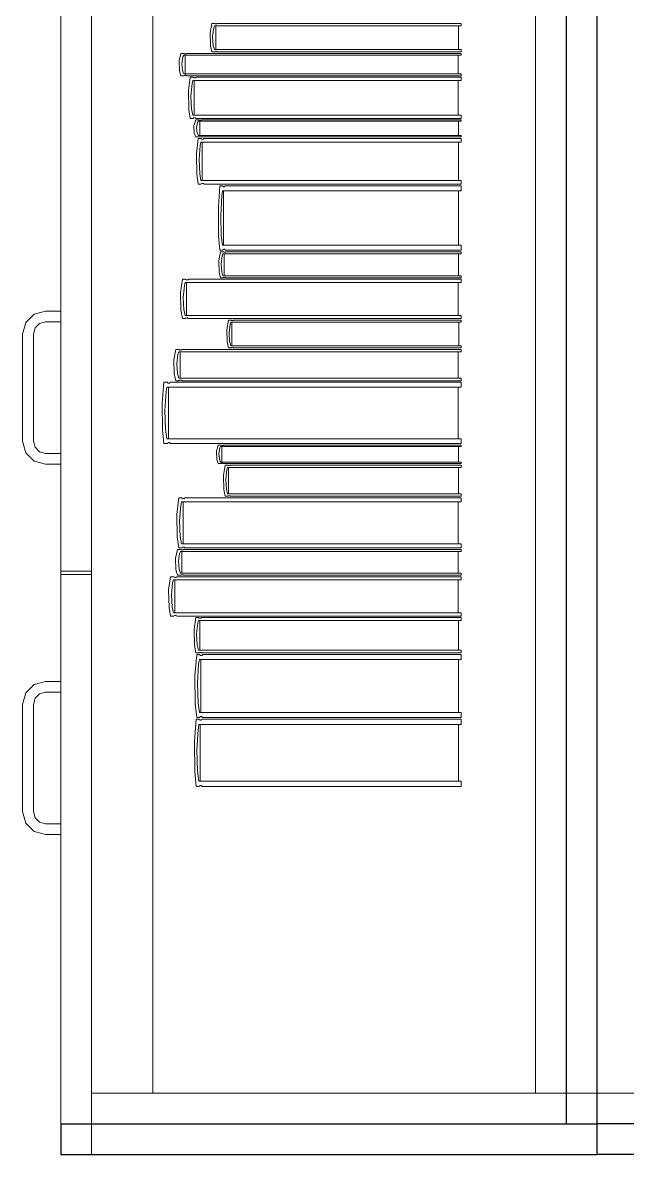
# Model space of a CAD drawing. Header units: inches. Extents: x -19 to 5698, y -728 to 92.
# Drawn here: x 110.856 to 111.251, y 33.5 to 34.24 of the extents above; entities that cross this region are included whole.
import ezdxf

# ---------------------------------------------------------------- set-up
doc = ezdxf.new("R2010")
doc.units = ezdxf.units.IN
doc.header["$MEASUREMENT"] = 0
doc.set_wipeout_variables(frame=1)
doc.linetypes.add('Wipeout_Contour', pattern=[1, 0, -1])
doc.layers.add('Interior - Mobiliario', color=7, linetype='Continuous')

msp = doc.modelspace()

# ---------------------------------------------------------------- linework, layer by layer
at = {"layer": 'Interior - Mobiliario', "color": 175, "linetype": 'Continuous', "lineweight": 13}
for p, q in [((110.90096, 33.52), (110.90096, 34.98)), ((111.21096, 34.98), (111.21096, 33.52)), ((110.90096, 33.54), (110.90096, 34.96)), ((110.94096, 34.96), (110.94096, 33.54)), ((111.19096, 33.54), (111.19096, 34.96)), ((110.88096, 34.24), (110.88096, 33.881)), ((110.90096, 34.24), (110.90096, 33.881)), ((110.97853, 34.23278), (110.97962, 34.239)), ((110.97962, 34.239), (110.98139, 34.239)), ((110.98139, 34.239), (110.98152, 34.2389)), ((110.98152, 34.2389), (110.98173, 34.23879)), ((110.98289, 34.23881), (110.9831, 34.23893)), ((110.9831, 34.23893), (110.98319, 34.239)), ((110.98319, 34.239), (111.1423, 34.239)), ((111.1423, 34.239), (111.1423, 34.23751)), ((110.97873, 34.22444), (110.97853, 34.23278)), ((110.98076, 34.23609), (110.98008, 34.23038)), ((110.98125, 34.23751), (110.98076, 34.23609)), ((111.1423, 34.23751), (110.98125, 34.23751)), ((110.98173, 34.23879), (110.98196, 34.23872)), ((110.98196, 34.23872), (110.9822, 34.23869)), ((110.98206, 34.22184), (110.98206, 34.23751)), ((110.9822, 34.23869), (110.98244, 34.23869)), ((110.98244, 34.23869), (110.98267, 34.23874)), ((110.98267, 34.23874), (110.98289, 34.23881)), ((111.14067, 34.23751), (111.14067, 34.22184)), ((110.97962, 34.22035), (110.97873, 34.22444)), ((110.98008, 34.23038), (110.9805, 34.22464)), ((110.9805, 34.22464), (110.98125, 34.22184)), ((110.95814, 34.21451), (110.95937, 34.21935)), ((110.95937, 34.21935), (110.96136, 34.21935)), ((110.96066, 34.21709), (110.95989, 34.21264)), ((110.9612, 34.21819), (110.96066, 34.21709)), ((111.1423, 34.21819), (110.9612, 34.21819)), ((110.96136, 34.21935), (110.96151, 34.21928)), ((110.96151, 34.21928), (110.96175, 34.21919)), ((110.96175, 34.21919), (110.962, 34.21914)), ((110.962, 34.21914), (110.96227, 34.21911)), ((110.96211, 34.206), (110.96211, 34.21819)), ((110.96227, 34.21911), (110.96254, 34.21911)), ((110.96254, 34.21911), (110.9628, 34.21915)), ((110.9628, 34.21915), (110.96305, 34.21921)), ((110.96305, 34.21921), (110.96328, 34.2193)), ((110.96328, 34.2193), (110.96338, 34.21935)), ((110.96338, 34.21935), (111.1423, 34.21935)), ((110.98139, 34.22035), (110.97962, 34.22035)), ((110.98125, 34.22184), (111.1423, 34.22184)), ((110.98148, 34.22043), (110.98139, 34.22035)), ((110.98168, 34.22054), (110.98148, 34.22043)), ((110.98191, 34.22062), (110.98168, 34.22054)), ((110.98214, 34.22066), (110.98191, 34.22062)), ((110.98238, 34.22066), (110.98214, 34.22066)), ((110.98262, 34.22063), (110.98238, 34.22066)), ((110.98285, 34.22056), (110.98262, 34.22063)), ((110.98306, 34.22045), (110.98285, 34.22056)), ((110.98319, 34.22035), (110.98306, 34.22045)), ((111.1423, 34.22035), (110.98319, 34.22035)), ((111.14047, 34.21819), (111.14047, 34.206)), ((111.1423, 34.22184), (111.1423, 34.22035)), ((111.1423, 34.21935), (111.1423, 34.21819)), ((110.95837, 34.20802), (110.95814, 34.21451)), ((110.95989, 34.21264), (110.96036, 34.20817)), ((110.95937, 34.20483), (110.95837, 34.20802)), ((110.96136, 34.20483), (110.95937, 34.20483)), ((110.96036, 34.20817), (110.9612, 34.206)), ((110.9612, 34.206), (111.1423, 34.206)), ((110.96146, 34.20489), (110.96136, 34.20483)), ((110.96169, 34.20498), (110.96146, 34.20489)), ((110.96194, 34.20504), (110.96169, 34.20498)), ((110.96221, 34.20507), (110.96194, 34.20504)), ((110.96248, 34.20508), (110.96221, 34.20507)), ((110.96274, 34.20505), (110.96248, 34.20508)), ((110.963, 34.20499), (110.96274, 34.20505)), ((110.96323, 34.20491), (110.963, 34.20499)), ((110.96338, 34.20483), (110.96323, 34.20491)), ((111.1423, 34.20483), (110.96338, 34.20483)), ((110.96419, 34.19485), (110.96538, 34.20383)), ((110.96538, 34.20383), (110.9673, 34.20383)), ((110.9673, 34.20383), (110.96745, 34.20369)), ((110.96745, 34.20369), (110.96768, 34.20354)), ((110.96768, 34.20354), (110.96792, 34.20343)), ((110.96792, 34.20343), (110.96818, 34.20338)), ((110.96818, 34.20338), (110.96844, 34.20339)), ((110.96844, 34.20339), (110.9687, 34.20345)), ((110.9687, 34.20345), (110.96894, 34.20357)), ((110.96894, 34.20357), (110.96916, 34.20373)), ((110.96916, 34.20373), (110.96926, 34.20383)), ((110.96926, 34.20383), (111.1423, 34.20383)), ((111.1423, 34.206), (111.1423, 34.20483)), ((111.1423, 34.20383), (111.1423, 34.20168)), ((110.96441, 34.18281), (110.96419, 34.19485)), ((110.96663, 34.19964), (110.96589, 34.19138)), ((110.96715, 34.20168), (110.96663, 34.19964)), ((111.1423, 34.20168), (110.96715, 34.20168)), ((110.96803, 34.17906), (110.96803, 34.20168)), ((110.96803, 34.20168), (111.14053, 34.20168)), ((111.14053, 34.20168), (111.14053, 34.17906)), ((110.96589, 34.19138), (110.96634, 34.18309)), ((110.96538, 34.17691), (110.96441, 34.18281)), ((110.96634, 34.18309), (110.96715, 34.17906)), ((110.9673, 34.17691), (110.96538, 34.17691)), ((110.96715, 34.17906), (111.1423, 34.17906)), ((110.9674, 34.17701), (110.9673, 34.17691)), ((110.96763, 34.17717), (110.9674, 34.17701)), ((110.96787, 34.17729), (110.96763, 34.17717)), ((110.96812, 34.17735), (110.96787, 34.17729)), ((110.96787, 34.1722), (110.96903, 34.17591)), ((111.14053, 34.17906), (110.96803, 34.17906)), ((110.96839, 34.17736), (110.96812, 34.17735)), ((110.96864, 34.17731), (110.96839, 34.17736)), ((110.96889, 34.1772), (110.96864, 34.17731)), ((110.96912, 34.17705), (110.96889, 34.1772)), ((110.96903, 34.17591), (110.97091, 34.17591)), ((110.96926, 34.17691), (110.96912, 34.17705)), ((111.1423, 34.17691), (110.96926, 34.17691)), ((110.97025, 34.17417), (110.96952, 34.17077)), ((110.97076, 34.17502), (110.97025, 34.17417)), ((111.1423, 34.17502), (110.97076, 34.17502)), ((110.97091, 34.17591), (110.97106, 34.17585)), ((110.97106, 34.17585), (110.97128, 34.17578)), ((110.97128, 34.17578), (110.97152, 34.17574)), ((110.97152, 34.17574), (110.97177, 34.17572)), ((110.97163, 34.16568), (110.97163, 34.17502)), ((110.97177, 34.17572), (110.97203, 34.17572)), ((110.97203, 34.17572), (110.97228, 34.17575)), ((110.97228, 34.17575), (110.97252, 34.1758)), ((110.97252, 34.1758), (110.97274, 34.17586)), ((110.97274, 34.17586), (110.97283, 34.17591)), ((110.97283, 34.17591), (111.1423, 34.17591)), ((111.14057, 34.17502), (111.14057, 34.16568)), ((111.1423, 34.17906), (111.1423, 34.17691)), ((111.1423, 34.17591), (111.1423, 34.17502)), ((110.96808, 34.16723), (110.96787, 34.1722)), ((110.96903, 34.16479), (110.96808, 34.16723)), ((110.96952, 34.17077), (110.96997, 34.16734)), ((110.96997, 34.16734), (110.97076, 34.16568)), ((110.97076, 34.16568), (111.1423, 34.16568)), ((110.97123, 34.1649), (110.97101, 34.16483)), ((110.97147, 34.16495), (110.97123, 34.1649)), ((110.97172, 34.16497), (110.97147, 34.16495)), ((110.97197, 34.16498), (110.97172, 34.16497)), ((110.97222, 34.16496), (110.97197, 34.16498)), ((110.97247, 34.16491), (110.97222, 34.16496)), ((110.97269, 34.16485), (110.97247, 34.16491)), ((111.1423, 34.16568), (111.1423, 34.16479)), ((110.97091, 34.16479), (110.96903, 34.16479)), ((110.96955, 34.15384), (110.9707, 34.16379)), ((110.9707, 34.16379), (110.97257, 34.16379)), ((110.97101, 34.16483), (110.97091, 34.16479)), ((110.97191, 34.15914), (110.97119, 34.14999)), ((110.97242, 34.1614), (110.97191, 34.15914)), ((111.1423, 34.1614), (110.97242, 34.1614)), ((110.97257, 34.16379), (110.97271, 34.16363)), ((110.97283, 34.16479), (110.97269, 34.16485)), ((110.97271, 34.16363), (110.97293, 34.16346)), ((111.1423, 34.16479), (110.97283, 34.16479)), ((110.97293, 34.16346), (110.97317, 34.16335)), ((110.97317, 34.16335), (110.97342, 34.16329)), ((110.97328, 34.13634), (110.97328, 34.1614)), ((110.97342, 34.16329), (110.97367, 34.1633)), ((110.97367, 34.1633), (110.97392, 34.16337)), ((110.97392, 34.16337), (110.97416, 34.16349)), ((110.97416, 34.16349), (110.97437, 34.16368)), ((110.97437, 34.16368), (110.97447, 34.16379)), ((110.97447, 34.16379), (111.1423, 34.16379)), ((111.14058, 34.1614), (111.14058, 34.13634)), ((111.1423, 34.16379), (111.1423, 34.1614)), ((110.96976, 34.1405), (110.96955, 34.15384)), ((110.97119, 34.14999), (110.97163, 34.14081)), ((110.9707, 34.13396), (110.96976, 34.1405)), ((110.97163, 34.14081), (110.97242, 34.13634)), ((110.97242, 34.13634), (111.1423, 34.13634)), ((111.1423, 34.13634), (111.1423, 34.13396)), ((110.97257, 34.13396), (110.9707, 34.13396)), ((110.97266, 34.13407), (110.97257, 34.13396)), ((110.97288, 34.13425), (110.97266, 34.13407)), ((110.97312, 34.13438), (110.97288, 34.13425)), ((110.97336, 34.13445), (110.97312, 34.13438)), ((110.97362, 34.13446), (110.97336, 34.13445)), ((110.97387, 34.1344), (110.97362, 34.13446)), ((110.97411, 34.13429), (110.97387, 34.1344)), ((110.97433, 34.13412), (110.97411, 34.13429)), ((110.97447, 34.13396), (110.97433, 34.13412)), ((111.1423, 34.13396), (110.97447, 34.13396)), ((110.9838, 34.11889), (110.98486, 34.13296)), ((110.98486, 34.13296), (110.98657, 34.13296)), ((110.98644, 34.12958), (110.98597, 34.12638)), ((111.1423, 34.12958), (110.98644, 34.12958)), ((110.98657, 34.13296), (110.9867, 34.13273)), ((110.9867, 34.13273), (110.98691, 34.13249)), ((110.98691, 34.13249), (110.98712, 34.13233)), ((110.98712, 34.13233), (110.98735, 34.13225)), ((110.98722, 34.09414), (110.98722, 34.12958)), ((110.98735, 34.13225), (110.98759, 34.13226)), ((110.98759, 34.13226), (110.98781, 34.13236)), ((110.98781, 34.13236), (110.98803, 34.13254)), ((110.98803, 34.13254), (110.98823, 34.13279)), ((110.98823, 34.13279), (110.98832, 34.13296)), ((110.98832, 34.13296), (111.1423, 34.13296)), ((111.14073, 34.12958), (111.14073, 34.09414)), ((111.1423, 34.13296), (111.1423, 34.12958)), ((110.98597, 34.12638), (110.98531, 34.11344)), ((110.984, 34.10002), (110.9838, 34.11889)), ((110.98531, 34.11344), (110.98571, 34.10046)), ((110.98486, 34.09076), (110.984, 34.10002)), ((110.98571, 34.10046), (110.98644, 34.09414)), ((110.98644, 34.09414), (111.1423, 34.09414)), ((110.98686, 34.09118), (110.98666, 34.09093)), ((110.98708, 34.09136), (110.98686, 34.09118)), ((110.9873, 34.09146), (110.98708, 34.09136)), ((110.98754, 34.09147), (110.9873, 34.09146)), ((110.98776, 34.09139), (110.98754, 34.09147)), ((110.98798, 34.09123), (110.98776, 34.09139)), ((110.98819, 34.09099), (110.98798, 34.09123)), ((110.98832, 34.09076), (110.98819, 34.09099)), ((111.1423, 34.09414), (111.1423, 34.09076)), ((110.98419, 34.0841), (110.98525, 34.08976)), ((110.98439, 34.07651), (110.98419, 34.0841)), ((110.98657, 34.09076), (110.98486, 34.09076)), ((110.98525, 34.08976), (110.98695, 34.08976)), ((110.98635, 34.08712), (110.9857, 34.08191)), ((110.98682, 34.0884), (110.98635, 34.08712)), ((110.98666, 34.09093), (110.98657, 34.09076)), ((111.1423, 34.0884), (110.98682, 34.0884)), ((110.98695, 34.08976), (110.98708, 34.08967)), ((110.98708, 34.08967), (110.98729, 34.08958)), ((110.98729, 34.08958), (110.98751, 34.08951)), ((110.98751, 34.08951), (110.98773, 34.08948)), ((110.9876, 34.07414), (110.9876, 34.0884)), ((110.98773, 34.08948), (110.98797, 34.08948)), ((110.98797, 34.08948), (110.98819, 34.08952)), ((110.98819, 34.08952), (110.98841, 34.08959)), ((111.1423, 34.09076), (110.98832, 34.09076)), ((110.98841, 34.08959), (110.98861, 34.0897)), ((110.98861, 34.0897), (110.98869, 34.08976)), ((110.98869, 34.08976), (111.1423, 34.08976)), ((111.14073, 34.0884), (111.14073, 34.07414)), ((111.1423, 34.08976), (111.1423, 34.0884)), ((110.98525, 34.07278), (110.98439, 34.07651)), ((110.9857, 34.08191), (110.9861, 34.07668)), ((110.9861, 34.07668), (110.98682, 34.07414)), ((110.95909, 34.06323), (110.96031, 34.07178)), ((110.96031, 34.07178), (110.96229, 34.07178)), ((110.96213, 34.06973), (110.96159, 34.06778)), ((111.1423, 34.06973), (110.96213, 34.06973)), ((110.96229, 34.07178), (110.96244, 34.07164)), ((110.96244, 34.07164), (110.96268, 34.0715)), ((110.96268, 34.0715), (110.96293, 34.0714)), ((110.96293, 34.0714), (110.9632, 34.07135)), ((110.96304, 34.04818), (110.96304, 34.06973)), ((110.9632, 34.07135), (110.96346, 34.07136)), ((110.96346, 34.07136), (110.96373, 34.07142)), ((110.96373, 34.07142), (110.96398, 34.07153)), ((110.96398, 34.07153), (110.96421, 34.07168)), ((110.96421, 34.07168), (110.96431, 34.07178)), ((110.96431, 34.07178), (111.1423, 34.07178)), ((110.98695, 34.07278), (110.98525, 34.07278)), ((110.98682, 34.07414), (111.1423, 34.07414)), ((110.98704, 34.07285), (110.98695, 34.07278)), ((110.98724, 34.07295), (110.98704, 34.07285)), ((110.98746, 34.07302), (110.98724, 34.07295)), ((110.98768, 34.07306), (110.98746, 34.07302)), ((110.98791, 34.07307), (110.98768, 34.07306)), ((110.98814, 34.07303), (110.98791, 34.07307)), ((110.98836, 34.07297), (110.98814, 34.07303)), ((110.98857, 34.07287), (110.98836, 34.07297)), ((110.98869, 34.07278), (110.98857, 34.07287)), ((111.1423, 34.07278), (110.98869, 34.07278)), ((111.14048, 34.06973), (111.14048, 34.04818)), ((111.1423, 34.07414), (111.1423, 34.07278)), ((111.1423, 34.07178), (111.1423, 34.06973)), ((110.95932, 34.05175), (110.95909, 34.06323)), ((110.96159, 34.06778), (110.96083, 34.05992)), ((110.96083, 34.05992), (110.9613, 34.05202)), ((110.85797, 34.0435), (110.86346, 34.04899)), ((110.86346, 34.04899), (110.87096, 34.051)), ((110.87096, 34.051), (110.88096, 34.051)), ((110.88096, 34.051), (110.88096, 34.044)), ((110.96031, 34.04613), (110.95932, 34.05175)), ((110.9613, 34.05202), (110.96213, 34.04818)), ((110.96213, 34.04818), (111.1423, 34.04818)), ((111.1423, 34.04818), (111.1423, 34.04613)), ((110.85596, 34.036), (110.85797, 34.0435)), ((110.86403, 34.04), (110.86296, 34.036)), ((110.86696, 34.04293), (110.86403, 34.04)), ((110.87096, 34.044), (110.86696, 34.04293)), ((110.88096, 34.044), (110.87096, 34.044)), ((110.96229, 34.04613), (110.96031, 34.04613)), ((110.96239, 34.04623), (110.96229, 34.04613)), ((110.96262, 34.04638), (110.96239, 34.04623)), ((110.96287, 34.04649), (110.96262, 34.04638)), ((110.96314, 34.04655), (110.96287, 34.04649)), ((110.9634, 34.04656), (110.96314, 34.04655)), ((110.96367, 34.04651), (110.9634, 34.04656)), ((110.96392, 34.04641), (110.96367, 34.04651)), ((110.96416, 34.04627), (110.96392, 34.04641)), ((110.96431, 34.04613), (110.96416, 34.04627)), ((111.1423, 34.04613), (110.96431, 34.04613)), ((110.98933, 34.03906), (110.99035, 34.04513)), ((110.99035, 34.04513), (110.992, 34.04513)), ((110.99142, 34.04229), (110.99078, 34.03671)), ((110.99187, 34.04367), (110.99142, 34.04229)), ((111.1423, 34.04367), (110.99187, 34.04367)), ((110.992, 34.04513), (110.99213, 34.04503)), ((110.99213, 34.04503), (110.99232, 34.04493)), ((110.99232, 34.04493), (110.99253, 34.04486)), ((110.99253, 34.04486), (110.99275, 34.04482)), ((110.99263, 34.02839), (110.99263, 34.04367)), ((110.99275, 34.04482), (110.99298, 34.04483)), ((110.99298, 34.04483), (110.9932, 34.04487)), ((110.9932, 34.04487), (110.99341, 34.04495)), ((110.99341, 34.04495), (110.9936, 34.04506)), ((110.9936, 34.04506), (110.99368, 34.04513)), ((110.99368, 34.04513), (111.1423, 34.04513)), ((111.14078, 34.04367), (111.14078, 34.02839)), ((111.1423, 34.04513), (111.1423, 34.04367)), ((110.85596, 33.966), (110.85596, 34.036)), ((110.86296, 34.036), (110.86296, 33.966)), ((110.98952, 34.03092), (110.98933, 34.03906)), ((110.99078, 34.03671), (110.99117, 34.03111)), ((110.95481, 34.01912), (110.95606, 34.02593)), ((110.95606, 34.02593), (110.95808, 34.02593)), ((110.95808, 34.02593), (110.95824, 34.02583)), ((110.95824, 34.02583), (110.95848, 34.02571)), ((110.95848, 34.02571), (110.95874, 34.02563)), ((110.95874, 34.02563), (110.95901, 34.02559)), ((110.95901, 34.02559), (110.95928, 34.0256)), ((110.95928, 34.0256), (110.95955, 34.02564)), ((110.95955, 34.02564), (110.95981, 34.02573)), ((110.95981, 34.02573), (110.96004, 34.02586)), ((110.96004, 34.02586), (110.96015, 34.02593)), ((110.96015, 34.02593), (111.1423, 34.02593)), ((110.99035, 34.02693), (110.98952, 34.03092)), ((110.992, 34.02693), (110.99035, 34.02693)), ((110.99117, 34.03111), (110.99187, 34.02839)), ((110.99187, 34.02839), (111.1423, 34.02839)), ((110.99208, 34.02701), (110.992, 34.02693)), ((110.99228, 34.02712), (110.99208, 34.02701)), ((110.99249, 34.02719), (110.99228, 34.02712)), ((110.9927, 34.02723), (110.99249, 34.02719)), ((110.99293, 34.02724), (110.9927, 34.02723)), ((110.99315, 34.02721), (110.99293, 34.02724)), ((110.99336, 34.02714), (110.99315, 34.02721)), ((110.99356, 34.02703), (110.99336, 34.02714)), ((110.99368, 34.02693), (110.99356, 34.02703)), ((111.1423, 34.02693), (110.99368, 34.02693)), ((111.1423, 34.02839), (111.1423, 34.02693)), ((111.1423, 34.02593), (111.1423, 34.0243)), ((110.95504, 34.00997), (110.95481, 34.01912)), ((110.95737, 34.02275), (110.95659, 34.01648)), ((110.95792, 34.0243), (110.95737, 34.02275)), ((111.1423, 34.0243), (110.95792, 34.0243)), ((110.95885, 34.00712), (110.95885, 34.0243)), ((111.14044, 34.0243), (111.14044, 34.00712)), ((110.95606, 34.00549), (110.95504, 34.00997)), ((110.95659, 34.01648), (110.95707, 34.01018)), ((110.95707, 34.01018), (110.95792, 34.00712)), ((110.94699, 33.99113), (110.94829, 34.00449)), ((110.94829, 34.00449), (110.9504, 34.00449)), ((110.9504, 34.00449), (110.95056, 34.00427)), ((110.95056, 34.00427), (110.95081, 34.00404)), ((110.95081, 34.00404), (110.95108, 34.00389)), ((110.95108, 34.00389), (110.95136, 34.00382)), ((110.95136, 34.00382), (110.95165, 34.00383)), ((110.95165, 34.00383), (110.95193, 34.00392)), ((110.95193, 34.00392), (110.9522, 34.00409)), ((110.9522, 34.00409), (110.95244, 34.00433)), ((110.95244, 34.00433), (110.95255, 34.00449)), ((110.95255, 34.00449), (111.1423, 34.00449)), ((110.95808, 34.00549), (110.95606, 34.00549)), ((110.95792, 34.00712), (111.1423, 34.00712)), ((110.95819, 34.00556), (110.95808, 34.00549)), ((110.95842, 34.00569), (110.95819, 34.00556)), ((110.95868, 34.00578), (110.95842, 34.00569)), ((110.95895, 34.00582), (110.95868, 34.00578)), ((110.95922, 34.00583), (110.95895, 34.00582)), ((110.95949, 34.00579), (110.95922, 34.00583)), ((110.95975, 34.00571), (110.95949, 34.00579)), ((110.95999, 34.00559), (110.95975, 34.00571)), ((110.96015, 34.00549), (110.95999, 34.00559)), ((111.1423, 34.00549), (110.96015, 34.00549)), ((111.1423, 34.00712), (111.1423, 34.00549)), ((111.1423, 34.00449), (111.1423, 34.00128)), ((110.94966, 33.99824), (110.94885, 33.98596)), ((110.95023, 34.00128), (110.94966, 33.99824)), ((111.1423, 34.00128), (110.95023, 34.00128)), ((110.9512, 33.96764), (110.9512, 34.00128)), ((111.14036, 34.00128), (111.14036, 33.96764)), ((110.94723, 33.97322), (110.94699, 33.99113)), ((110.94885, 33.98596), (110.94934, 33.97363)), ((110.94829, 33.96443), (110.94723, 33.97322)), ((110.94934, 33.97363), (110.95023, 33.96764)), ((110.85797, 33.9585), (110.85596, 33.966)), ((110.86296, 33.966), (110.86403, 33.962)), ((110.95023, 33.96764), (111.1423, 33.96764)), ((111.1423, 33.96764), (111.1423, 33.96443)), ((110.86346, 33.95301), (110.85797, 33.9585)), ((110.86403, 33.962), (110.86696, 33.95907)), ((110.86696, 33.95907), (110.87096, 33.958)), ((110.87096, 33.958), (110.88096, 33.958)), ((110.88096, 33.958), (110.88096, 33.951)), ((110.9504, 33.96443), (110.94829, 33.96443)), ((110.95051, 33.96459), (110.9504, 33.96443)), ((110.95075, 33.96483), (110.95051, 33.96459)), ((110.95102, 33.965), (110.95075, 33.96483)), ((110.9513, 33.96509), (110.95102, 33.965)), ((110.95159, 33.9651), (110.9513, 33.96509)), ((110.95187, 33.96503), (110.95159, 33.9651)), ((110.95214, 33.96488), (110.95187, 33.96503)), ((110.95239, 33.96465), (110.95214, 33.96488)), ((110.95255, 33.96443), (110.95239, 33.96465)), ((111.1423, 33.96443), (110.95255, 33.96443)), ((110.98261, 33.95942), (110.98367, 33.96343)), ((110.98281, 33.95403), (110.98261, 33.95942)), ((110.98367, 33.96343), (110.9854, 33.96343)), ((110.98479, 33.96156), (110.98413, 33.95786)), ((110.98413, 33.95786), (110.98453, 33.95416)), ((110.98526, 33.96247), (110.98479, 33.96156)), ((111.1423, 33.96247), (110.98526, 33.96247)), ((110.9854, 33.96343), (110.98553, 33.96337)), ((110.98553, 33.96337), (110.98573, 33.9633)), ((110.98573, 33.9633), (110.98596, 33.96325)), ((110.98596, 33.96325), (110.98619, 33.96323)), ((110.98605, 33.95236), (110.98605, 33.96247)), ((110.98619, 33.96323), (110.98642, 33.96323)), ((110.98642, 33.96323), (110.98665, 33.96326)), ((110.98665, 33.96326), (110.98687, 33.96331)), ((110.98687, 33.96331), (110.98707, 33.96339)), ((110.98707, 33.96339), (110.98716, 33.96343)), ((110.98716, 33.96343), (111.1423, 33.96343)), ((111.14071, 33.96247), (111.14071, 33.95236)), ((111.1423, 33.96343), (111.1423, 33.96247)), ((110.87096, 33.951), (110.86346, 33.95301)), ((110.88096, 33.951), (110.87096, 33.951)), ((110.98367, 33.95139), (110.98281, 33.95403)), ((110.9854, 33.95139), (110.98367, 33.95139)), ((110.98453, 33.95416), (110.98526, 33.95236)), ((110.98526, 33.95236), (111.1423, 33.95236)), ((110.98549, 33.95144), (110.9854, 33.95139)), ((110.98569, 33.95151), (110.98549, 33.95144)), ((110.98591, 33.95156), (110.98569, 33.95151)), ((110.98613, 33.95159), (110.98591, 33.95156)), ((110.98637, 33.95159), (110.98613, 33.95159)), ((110.9866, 33.95157), (110.98637, 33.95159)), ((110.98682, 33.95153), (110.9866, 33.95157)), ((110.98703, 33.95146), (110.98682, 33.95153)), ((110.98716, 33.95139), (110.98703, 33.95146)), ((111.1423, 33.95139), (110.98716, 33.95139)), ((111.1423, 33.95236), (111.1423, 33.95139)), ((110.98715, 33.9436), (110.98819, 33.95039)), ((110.98734, 33.93448), (110.98715, 33.9436)), ((110.98819, 33.95039), (110.98986, 33.95039)), ((110.98927, 33.94722), (110.98863, 33.94097)), ((110.98973, 33.94876), (110.98927, 33.94722)), ((111.1423, 33.94876), (110.98973, 33.94876)), ((110.98986, 33.95039), (110.98999, 33.95028)), ((110.98999, 33.95028), (110.99019, 33.95017)), ((110.99019, 33.95017), (110.9904, 33.95009)), ((110.9904, 33.95009), (110.99063, 33.95005)), ((110.9905, 33.93164), (110.9905, 33.94876)), ((110.99063, 33.95005), (110.99085, 33.95006)), ((110.99085, 33.95006), (110.99108, 33.9501)), ((110.99108, 33.9501), (110.99129, 33.95019)), ((110.99129, 33.95019), (110.99148, 33.95031)), ((110.99148, 33.95031), (110.99157, 33.95039)), ((110.99157, 33.95039), (111.1423, 33.95039)), ((111.14076, 33.94876), (111.14076, 33.93164)), ((111.1423, 33.95039), (111.1423, 33.94876)), ((110.98863, 33.94097), (110.98902, 33.9347)), ((110.95672, 33.91808), (110.95796, 33.92901)), ((110.95796, 33.92901), (110.95996, 33.92901)), ((110.95996, 33.92901), (110.96012, 33.92884)), ((110.96012, 33.92884), (110.96035, 33.92865)), ((110.96035, 33.92865), (110.96061, 33.92853)), ((110.96061, 33.92853), (110.96088, 33.92847)), ((110.96088, 33.92847), (110.96115, 33.92847)), ((110.96115, 33.92847), (110.96142, 33.92855)), ((110.96142, 33.92855), (110.96167, 33.92869)), ((110.96167, 33.92869), (110.9619, 33.92889)), ((110.9619, 33.92889), (110.962, 33.92901)), ((110.962, 33.92901), (111.1423, 33.92901)), ((110.98819, 33.93001), (110.98734, 33.93448)), ((110.98986, 33.93001), (110.98819, 33.93001)), ((110.98902, 33.9347), (110.98973, 33.93164)), ((110.98973, 33.93164), (111.1423, 33.93164)), ((110.98995, 33.93009), (110.98986, 33.93001)), ((110.99014, 33.93022), (110.98995, 33.93009)), ((110.99035, 33.9303), (110.99014, 33.93022)), ((110.99058, 33.93035), (110.99035, 33.9303)), ((110.9908, 33.93036), (110.99058, 33.93035)), ((110.99103, 33.93032), (110.9908, 33.93036)), ((110.99124, 33.93024), (110.99103, 33.93032)), ((110.99144, 33.93012), (110.99124, 33.93024)), ((110.99157, 33.93001), (110.99144, 33.93012)), ((111.1423, 33.93001), (110.99157, 33.93001)), ((111.1423, 33.93164), (111.1423, 33.93001)), ((111.1423, 33.92901), (111.1423, 33.92639)), ((110.95926, 33.9239), (110.95849, 33.91385)), ((110.9598, 33.92639), (110.95926, 33.9239)), ((111.1423, 33.92639), (110.9598, 33.92639)), ((110.96072, 33.89884), (110.96072, 33.92639)), ((111.14046, 33.92639), (111.14046, 33.89884)), ((110.95695, 33.90341), (110.95672, 33.91808)), ((110.95849, 33.91385), (110.95896, 33.90375)), ((110.95796, 33.89622), (110.95695, 33.90341)), ((110.95896, 33.90375), (110.9598, 33.89884)), ((110.9598, 33.89884), (111.1423, 33.89884)), ((111.1423, 33.89884), (111.1423, 33.89622)), ((110.9559, 33.88962), (110.95714, 33.89522)), ((110.95714, 33.89522), (110.95916, 33.89522)), ((110.95845, 33.8926), (110.95767, 33.88746)), ((110.95996, 33.89622), (110.95796, 33.89622)), ((110.959, 33.89387), (110.95845, 33.8926)), ((111.1423, 33.89387), (110.959, 33.89387)), ((110.95916, 33.89522), (110.95931, 33.89513)), ((110.95931, 33.89513), (110.95955, 33.89503)), ((110.95955, 33.89503), (110.95981, 33.89497)), ((110.95981, 33.89497), (110.96008, 33.89494)), ((110.95992, 33.87979), (110.95992, 33.89387)), ((110.96007, 33.89634), (110.95996, 33.89622)), ((110.9603, 33.89654), (110.96007, 33.89634)), ((110.96008, 33.89494), (110.96035, 33.89494)), ((110.96055, 33.89668), (110.9603, 33.89654)), ((110.96035, 33.89494), (110.96062, 33.89498)), ((110.96082, 33.89676), (110.96055, 33.89668)), ((110.96062, 33.89498), (110.96087, 33.89505)), ((110.96109, 33.89676), (110.96082, 33.89676)), ((110.96087, 33.89505), (110.9611, 33.89515)), ((110.96136, 33.8967), (110.96109, 33.89676)), ((110.9611, 33.89515), (110.96121, 33.89522)), ((110.96121, 33.89522), (111.1423, 33.89522)), ((110.96162, 33.89658), (110.96136, 33.8967)), ((110.96185, 33.89639), (110.96162, 33.89658)), ((110.962, 33.89622), (110.96185, 33.89639)), ((111.1423, 33.89622), (110.962, 33.89622)), ((111.14045, 33.89387), (111.14045, 33.87979)), ((111.1423, 33.89522), (111.1423, 33.89387)), ((110.95613, 33.88213), (110.9559, 33.88962)), ((110.95767, 33.88746), (110.95814, 33.8823)), ((110.88096, 33.881), (110.90096, 33.881)), ((110.88096, 33.879), (110.90096, 33.879)), ((110.95133, 33.86887), (110.9526, 33.87745)), ((110.9526, 33.87745), (110.95466, 33.87745)), ((110.95466, 33.87745), (110.95482, 33.87731)), ((110.95482, 33.87731), (110.95506, 33.87717)), ((110.95506, 33.87717), (110.95533, 33.87707)), ((110.95533, 33.87707), (110.95561, 33.87702)), ((110.95561, 33.87702), (110.95588, 33.87703)), ((110.95588, 33.87703), (110.95616, 33.87708)), ((110.95714, 33.87845), (110.95613, 33.88213)), ((110.95616, 33.87708), (110.95642, 33.87719)), ((110.95642, 33.87719), (110.95666, 33.87735)), ((110.95666, 33.87735), (110.95676, 33.87745)), ((110.95676, 33.87745), (111.1423, 33.87745)), ((110.95916, 33.87845), (110.95714, 33.87845)), ((110.95814, 33.8823), (110.959, 33.87979)), ((110.959, 33.87979), (111.1423, 33.87979)), ((110.95926, 33.87852), (110.95916, 33.87845)), ((110.95949, 33.87862), (110.95926, 33.87852)), ((110.95975, 33.87869), (110.95949, 33.87862)), ((110.96002, 33.87873), (110.95975, 33.87869)), ((110.96029, 33.87873), (110.96002, 33.87873)), ((110.96056, 33.8787), (110.96029, 33.87873)), ((110.96082, 33.87864), (110.96056, 33.8787)), ((110.96106, 33.87854), (110.96082, 33.87864)), ((110.96121, 33.87845), (110.96106, 33.87854)), ((111.1423, 33.87845), (110.96121, 33.87845)), ((111.1423, 33.87979), (111.1423, 33.87845)), ((111.1423, 33.87745), (111.1423, 33.87539)), ((110.95394, 33.87344), (110.95314, 33.86555)), ((110.9545, 33.87539), (110.95394, 33.87344)), ((111.1423, 33.87539), (110.9545, 33.87539)), ((110.95545, 33.85377), (110.95545, 33.87539)), ((111.1404, 33.87539), (111.1404, 33.85377)), ((110.95156, 33.85735), (110.95133, 33.86887)), ((110.95314, 33.86555), (110.95363, 33.85762)), ((110.9526, 33.85171), (110.95156, 33.85735)), ((110.95363, 33.85762), (110.9545, 33.85377)), ((110.95466, 33.85171), (110.9526, 33.85171)), ((110.9545, 33.85377), (111.1423, 33.85377)), ((110.95477, 33.85181), (110.95466, 33.85171)), ((110.95501, 33.85197), (110.95477, 33.85181)), ((110.95527, 33.85207), (110.95501, 33.85197)), ((110.95554, 33.85213), (110.95527, 33.85207)), ((110.95582, 33.85214), (110.95554, 33.85213)), ((110.9561, 33.85209), (110.95582, 33.85214)), ((110.95636, 33.85199), (110.9561, 33.85209)), ((110.95661, 33.85185), (110.95636, 33.85199)), ((110.95676, 33.85171), (110.95661, 33.85185)), ((111.1423, 33.85171), (110.95676, 33.85171)), ((110.96793, 33.84301), (110.96909, 33.85071)), ((110.96909, 33.85071), (110.97098, 33.85071)), ((110.97031, 33.84711), (110.96959, 33.84003)), ((110.97083, 33.84886), (110.97031, 33.84711)), ((111.1423, 33.84886), (110.97083, 33.84886)), ((110.97098, 33.85071), (110.97112, 33.85059)), ((110.97112, 33.85059), (110.97134, 33.85045)), ((110.97134, 33.85045), (110.97158, 33.85037)), ((110.97158, 33.85037), (110.97184, 33.85032)), ((110.97169, 33.82946), (110.97169, 33.84886)), ((110.97184, 33.85032), (110.97209, 33.85033)), ((110.97209, 33.85033), (110.97234, 33.85038)), ((110.97234, 33.85038), (110.97258, 33.85048)), ((110.97258, 33.85048), (110.9728, 33.85062)), ((110.9728, 33.85062), (110.9729, 33.85071)), ((110.9729, 33.85071), (111.1423, 33.85071)), ((111.14057, 33.84886), (111.14057, 33.82946)), ((111.1423, 33.85377), (111.1423, 33.85171)), ((111.1423, 33.85071), (111.1423, 33.84886)), ((110.96815, 33.83268), (110.96793, 33.84301)), ((110.96959, 33.84003), (110.97003, 33.83292)), ((110.96909, 33.82762), (110.96815, 33.83268)), ((110.97003, 33.83292), (110.97083, 33.82946)), ((110.96852, 33.81289), (110.96968, 33.82662)), ((110.97098, 33.82762), (110.96909, 33.82762)), ((110.96968, 33.82662), (110.97156, 33.82662)), ((110.97083, 33.82946), (111.1423, 33.82946)), ((110.97107, 33.82771), (110.97098, 33.82762)), ((110.97129, 33.82785), (110.97107, 33.82771)), ((110.97153, 33.82794), (110.97129, 33.82785)), ((110.97178, 33.828), (110.97153, 33.82794)), ((110.97156, 33.82662), (110.9717, 33.8264)), ((110.9717, 33.8264), (110.97192, 33.82616)), ((110.97204, 33.828), (110.97178, 33.828)), ((110.97192, 33.82616), (110.97216, 33.826)), ((110.97229, 33.82796), (110.97204, 33.828)), ((110.97216, 33.826), (110.97242, 33.82593)), ((110.97253, 33.82787), (110.97229, 33.82796)), ((110.97242, 33.82593), (110.97267, 33.82594)), ((110.97275, 33.82774), (110.97253, 33.82787)), ((110.97267, 33.82594), (110.97292, 33.82603)), ((110.9729, 33.82762), (110.97275, 33.82774)), ((111.1423, 33.82762), (110.9729, 33.82762)), ((110.97292, 33.82603), (110.97316, 33.82621)), ((110.97316, 33.82621), (110.97337, 33.82646)), ((110.97337, 33.82646), (110.97347, 33.82662)), ((110.97347, 33.82662), (111.1423, 33.82662)), ((111.1423, 33.82946), (111.1423, 33.82762)), ((111.1423, 33.82662), (111.1423, 33.82332)), ((110.9709, 33.8202), (110.97018, 33.80758)), ((110.97141, 33.82332), (110.9709, 33.8202)), ((111.1423, 33.82332), (110.97141, 33.82332)), ((110.97227, 33.78875), (110.97227, 33.82332)), ((111.14057, 33.82332), (111.14057, 33.78875)), ((110.96874, 33.79449), (110.96852, 33.81289)), ((110.86346, 33.80699), (110.85797, 33.8015)), ((110.87096, 33.809), (110.86346, 33.80699)), ((110.88096, 33.809), (110.87096, 33.809)), ((110.88096, 33.802), (110.88096, 33.809)), ((110.97018, 33.80758), (110.97062, 33.79491)), ((110.85797, 33.8015), (110.85596, 33.794)), ((110.86296, 33.794), (110.86403, 33.798)), ((110.86403, 33.798), (110.86696, 33.80093)), ((110.86696, 33.80093), (110.87096, 33.802)), ((110.87096, 33.802), (110.88096, 33.802)), ((110.85596, 33.794), (110.85596, 33.724)), ((110.86296, 33.724), (110.86296, 33.794)), ((110.96968, 33.78546), (110.96874, 33.79449)), ((110.97062, 33.79491), (110.97141, 33.78875)), ((110.97141, 33.78875), (111.1423, 33.78875)), ((111.1423, 33.78875), (111.1423, 33.78546)), ((110.96817, 33.76972), (110.96934, 33.78446)), ((110.96934, 33.78446), (110.97122, 33.78446)), ((110.97156, 33.78546), (110.96968, 33.78546)), ((110.97106, 33.78092), (110.97055, 33.77757)), ((111.1423, 33.78092), (110.97106, 33.78092)), ((110.97122, 33.78446), (110.97136, 33.78422)), ((110.97136, 33.78422), (110.97158, 33.78397)), ((110.97165, 33.78562), (110.97156, 33.78546)), ((110.97158, 33.78397), (110.97182, 33.7838)), ((110.97187, 33.78587), (110.97165, 33.78562)), ((110.97182, 33.7838), (110.97207, 33.78372)), ((110.97211, 33.78604), (110.97187, 33.78587)), ((110.97193, 33.74381), (110.97193, 33.78092)), ((110.97207, 33.78372), (110.97233, 33.78373)), ((110.97236, 33.78614), (110.97211, 33.78604)), ((110.97233, 33.78373), (110.97258, 33.78383)), ((110.97261, 33.78615), (110.97236, 33.78614)), ((110.97258, 33.78383), (110.97282, 33.78402)), ((110.97287, 33.78607), (110.97261, 33.78615)), ((110.97282, 33.78402), (110.97303, 33.78429)), ((110.97311, 33.78591), (110.97287, 33.78607)), ((110.97303, 33.78429), (110.97313, 33.78446)), ((110.97333, 33.78568), (110.97311, 33.78591)), ((110.97313, 33.78446), (111.1423, 33.78446)), ((110.97347, 33.78546), (110.97333, 33.78568)), ((111.1423, 33.78546), (110.97347, 33.78546)), ((111.14057, 33.78092), (111.14057, 33.74381)), ((111.1423, 33.78446), (111.1423, 33.78092)), ((110.97055, 33.77757), (110.96983, 33.76403)), ((110.96839, 33.74996), (110.96817, 33.76972)), ((110.96983, 33.76403), (110.97027, 33.75043)), ((110.96934, 33.74027), (110.96839, 33.74996)), ((110.97027, 33.75043), (110.97106, 33.74381)), ((110.97106, 33.74381), (111.1423, 33.74381)), ((111.1423, 33.74381), (111.1423, 33.74027)), ((110.97122, 33.74027), (110.96934, 33.74027)), ((110.97131, 33.74045), (110.97122, 33.74027)), ((110.97153, 33.74071), (110.97131, 33.74045)), ((110.97177, 33.7409), (110.97153, 33.74071)), ((110.97202, 33.741), (110.97177, 33.7409)), ((110.97227, 33.74101), (110.97202, 33.741)), ((110.97252, 33.74093), (110.97227, 33.74101)), ((110.97277, 33.74076), (110.97252, 33.74093)), ((110.97299, 33.74051), (110.97277, 33.74076)), ((110.97313, 33.74027), (110.97299, 33.74051)), ((111.1423, 33.74027), (110.97313, 33.74027)), ((110.85596, 33.724), (110.85797, 33.7165)), ((110.86403, 33.72), (110.86296, 33.724)), ((110.85797, 33.7165), (110.86346, 33.71101)), ((110.86696, 33.71707), (110.86403, 33.72)), ((110.87096, 33.716), (110.86696, 33.71707)), ((110.88096, 33.716), (110.87096, 33.716)), ((110.88096, 33.709), (110.88096, 33.716)), ((110.86346, 33.71101), (110.87096, 33.709)), ((110.87096, 33.709), (110.88096, 33.709)), ((110.94096, 33.54), (110.90096, 33.54)), ((111.19096, 33.54), (110.94096, 33.54)), ((111.21096, 33.52), (110.90096, 33.52))]:
    msp.add_line(p, q, dxfattribs=at)

# ---------------------------------------------------------------- wipeouts: each hides what was drawn before it
at = {"color": 254, "linetype": 'Wipeout_Contour', "lineweight": 0, "ltscale": 3294.051846}
msp.add_wipeout([(111.25096, 33.52), (111.25096, 34.98), (111.23096, 34.98), (111.23096, 33.52)], dxfattribs=at).dxf.layer = 'Interior - Mobiliario'

# ---------------------------------------------------------------- next in the draw order: linework, layer by layer
at = {"layer": 'Interior - Mobiliario', "color": 175, "linetype": 'Continuous', "lineweight": 30}
for p in [(111.23096, 34.98), (111.25096, 33.52)]:
    msp.add_line(p, (111.23096, 33.52), dxfattribs=at)
at = {"layer": 'Interior - Mobiliario', "color": 175, "linetype": 'Continuous', "lineweight": 13}
for p, q in [((111.23096, 34.98), (111.23096, 33.52)), ((111.23096, 34.96), (111.23096, 33.54)), ((111.23096, 33.54), (111.27096, 33.54)), ((111.23096, 33.52), (111.25096, 33.52))]:
    msp.add_line(p, q, dxfattribs=at)

# ---------------------------------------------------------------- next in the draw order: wipeouts: each hides what was drawn before it
at = {"color": 254, "linetype": 'Wipeout_Contour', "lineweight": 0, "ltscale": 3294.588285}
msp.add_wipeout([(111.58096, 33.5), (111.58096, 33.52), (111.23096, 33.52), (111.23096, 33.5)], dxfattribs=at).dxf.layer = 'Interior - Mobiliario'

# ---------------------------------------------------------------- next in the draw order: linework, layer by layer
at = {"layer": 'Interior - Mobiliario', "color": 175, "linetype": 'Continuous', "lineweight": 13}
for p, q in [((111.23096, 33.5), (111.23096, 35)), ((111.23096, 34.98), (111.23096, 33.52)), ((111.23096, 33.54), (111.23096, 33.5)), ((111.23096, 33.52), (111.23096, 33.5)), ((111.58096, 33.52), (111.23096, 33.52)), ((111.23096, 33.52), (111.58096, 33.52)), ((111.23096, 33.5), (111.58096, 33.5)), ((111.23096, 33.5), (111.56096, 33.5)), ((111.58096, 33.5), (111.23096, 33.5))]:
    msp.add_line(p, q, dxfattribs=at)
at = {"layer": 'Interior - Mobiliario', "color": 175, "linetype": 'Continuous', "lineweight": 30}
for p, q in [((111.58096, 33.52), (111.23096, 33.52)), ((111.23096, 33.52), (111.23096, 33.5)), ((111.58096, 33.5), (111.23096, 33.5))]:
    msp.add_line(p, q, dxfattribs=at)

# ---------------------------------------------------------------- next in the draw order: wipeouts: each hides what was drawn before it
at = {"color": 254, "linetype": 'Wipeout_Contour', "lineweight": 0, "ltscale": 3293.971916}
msp.add_wipeout([(111.21096, 33.52), (111.23096, 33.52), (111.23096, 34.98), (111.21096, 34.98)], dxfattribs=at).dxf.layer = 'Interior - Mobiliario'

# ---------------------------------------------------------------- next in the draw order: linework, layer by layer
at = {"layer": 'Interior - Mobiliario', "color": 175, "linetype": 'Continuous', "lineweight": 30}
for p, q in [((111.21096, 34.98), (111.21096, 33.52)), ((111.23096, 34.98), (111.23096, 33.52)), ((111.21096, 33.52), (111.23096, 33.52))]:
    msp.add_line(p, q, dxfattribs=at)
at = {"layer": 'Interior - Mobiliario', "color": 175, "linetype": 'Continuous', "lineweight": 13}
for p, q in [((111.21096, 33.52), (111.21096, 34.98)), ((111.23096, 34.98), (111.23096, 33.52)), ((111.23096, 34.96), (111.23096, 33.54)), ((111.23096, 33.54), (111.19096, 33.54)), ((111.23096, 33.52), (111.21096, 33.52))]:
    msp.add_line(p, q, dxfattribs=at)

# ---------------------------------------------------------------- next in the draw order: wipeouts: each hides what was drawn before it
at = {"color": 254, "linetype": 'Wipeout_Contour', "lineweight": 0, "ltscale": 3293.189445}
msp.add_wipeout([(110.88096, 33.5), (111.23096, 33.5), (111.23096, 33.52), (110.88096, 33.52)], dxfattribs=at).dxf.layer = 'Interior - Mobiliario'

# ---------------------------------------------------------------- next in the draw order: linework, layer by layer
at = {"layer": 'Interior - Mobiliario', "color": 175, "linetype": 'Continuous', "lineweight": 13}
for p, q in [((110.88096, 35), (110.88096, 33.5)), ((111.23096, 33.5), (111.23096, 35)), ((110.88096, 33.52), (110.88096, 34.98)), ((110.88096, 33.52), (110.88096, 34.98)), ((110.90096, 33.52), (110.90096, 34.98)), ((110.90096, 33.52), (110.90096, 34.98)), ((111.21096, 34.98), (111.21096, 33.52)), ((111.21096, 34.98), (111.21096, 33.52)), ((111.21096, 34.98), (111.21096, 33.52)), ((111.23096, 34.98), (111.23096, 33.52)), ((110.88096, 33.52), (110.88096, 33.879)), ((110.90096, 33.52), (110.90096, 33.879)), ((110.90096, 33.5), (110.90096, 33.54)), ((111.23096, 33.54), (111.23096, 33.5)), ((110.88096, 33.5), (110.88096, 33.52)), ((110.88096, 33.52), (111.23096, 33.52)), ((111.23096, 33.52), (110.88096, 33.52)), ((111.21096, 33.52), (110.88096, 33.52)), ((110.88096, 33.52), (110.90096, 33.52)), ((111.21096, 33.52), (110.90096, 33.52)), ((111.21096, 33.52), (110.90096, 33.52)), ((111.23096, 33.52), (111.23096, 33.5)), ((111.23096, 33.5), (110.88096, 33.5)), ((110.88096, 33.5), (111.23096, 33.5)), ((111.23096, 33.5), (110.90096, 33.5))]:
    msp.add_line(p, q, dxfattribs=at)
at = {"layer": 'Interior - Mobiliario', "color": 175, "linetype": 'Continuous', "lineweight": 30}
for p, q in [((110.88096, 33.52), (111.23096, 33.52)), ((110.88096, 33.52), (110.88096, 33.5)), ((111.23096, 33.52), (111.23096, 33.5)), ((110.88096, 33.5), (111.23096, 33.5))]:
    msp.add_line(p, q, dxfattribs=at)

doc.saveas('drawing.dxf')
